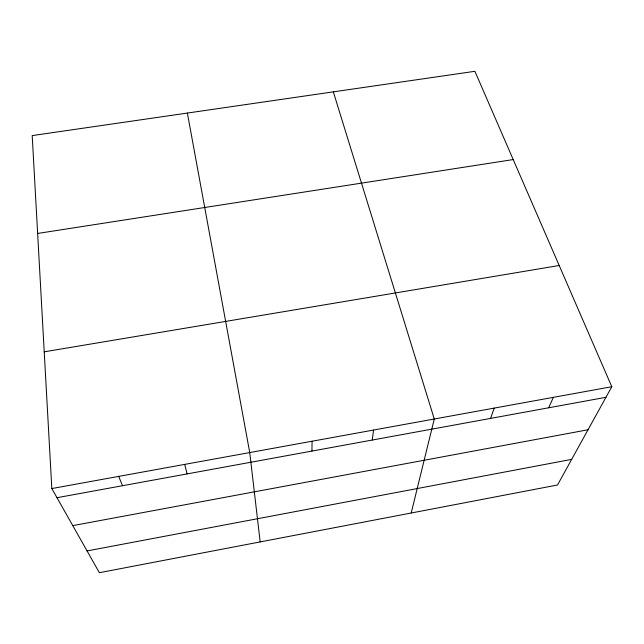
<?xml version="1.0" encoding="UTF-8"?>
<svg xmlns="http://www.w3.org/2000/svg" width="644" height="644" viewBox="0 0 644 644"><rect width="100%" height="100%" fill="white"/><g stroke="black" fill="none" stroke-linecap="round" stroke-linejoin="round"><path stroke-width="0.97" d="M311.954 451.074L312.058 441.229M372.248 440.045L373.568 430.047M411.202 513.01L434.281 419.002L333.326 91.859M490.575 418.407L494.214 408.111M548.624 407.797L553.381 397.348M611.8 386.722L557.519 484.996L99.369 572.701L51.826 488.555L32.2 135.594L474.902 71.299L611.8 386.722L51.826 488.555M87.069 550.934L571.679 459.373M72.772 525.633L588.028 429.765M57.002 497.699L605.956 397.308M44.227 351.825L559.185 265.497M37.642 233.458L513.212 159.567M118.705 476.391L122.497 485.721M184.675 464.396L187.114 473.904M187.372 113.054L249.743 452.563L260.168 541.918"/></g></svg>
